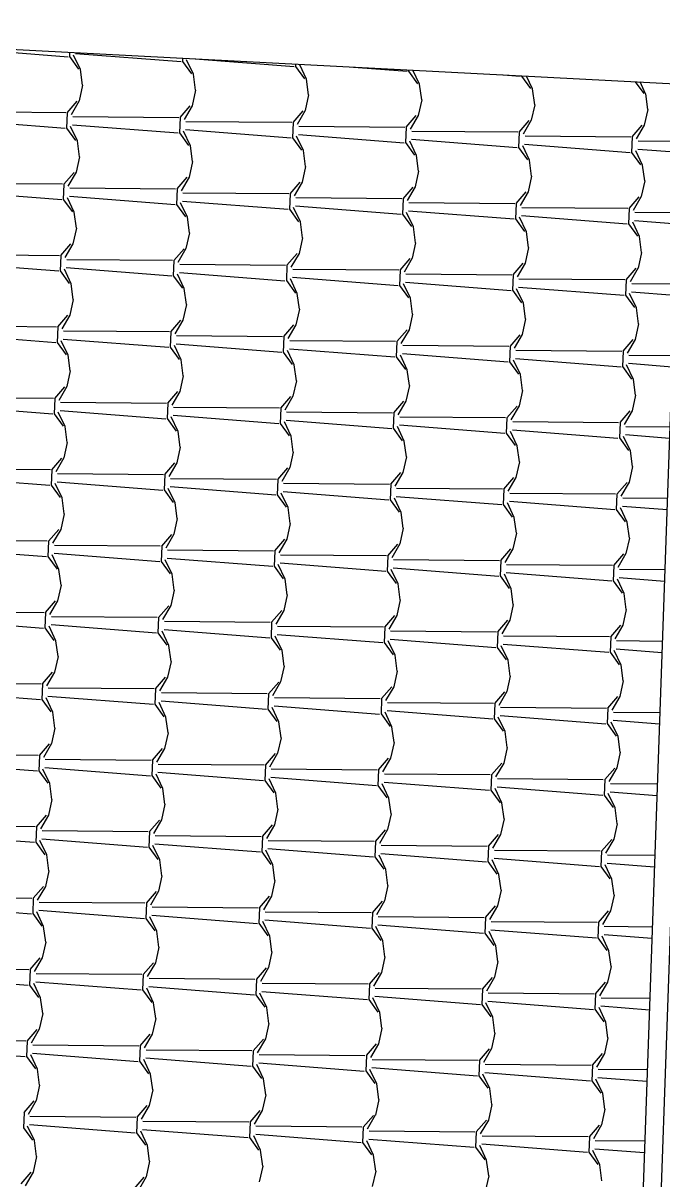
# Model space of a CAD drawing. Extents: x 1037 to 14540, y 1034 to 18285.
# Drawn here: x 6260.4 to 6475.3, y 3676.3 to 4064.7 of the extents above; entities that cross this region are included whole.
import ezdxf

# ---------------------------------------------------------------- set-up
doc = ezdxf.new("R2010")
doc.units = 0
doc.header["$LTSCALE"] = 100
doc.header["$MEASUREMENT"] = 0
doc.layers.get('0').update_dxf_attribs({"color": 240, "linetype": 'CONTINUOUS'})
doc.layers.add('proiezioni', color=252, linetype='CONTINUOUS')
doc.layers.add('retini copertura', color=32, linetype='CONTINUOUS')

# ---------------------------------------------------------------- blocks, each defined once
blk = doc.blocks.new('*X1855')
at = {"color": 0}
for p, q in [((9.0064, 40.5486), (9.3611, 40.5209)), ((9.3663, 40.5363), (9.3656, 40.5212)), ((9.3656, 40.5212), (9.396, 40.4793)), ((9.4026, 40.4782), (9.3796, 40.5267)), ((9.3861, 40.5323), (9.7407, 40.5046)), ((9.7458, 40.5165), (9.7453, 40.5049)), ((9.7822, 40.4619), (9.7593, 40.5104)), ((9.788, 40.5143), (10.1204, 40.4883)), ((9.4096, 40.4251), (9.4026, 40.4782)), ((9.7453, 40.5049), (9.7756, 40.463)), ((10.1253, 40.4967), (10.1249, 40.4886)), ((10.1249, 40.4886), (10.1553, 40.4467)), ((10.1619, 40.4456), (10.1389, 40.4941)), ((10.305, 40.4873), (10.5, 40.472)), ((10.5048, 40.4768), (10.5046, 40.4723)), ((10.5046, 40.4723), (10.5349, 40.4304)), ((10.5415, 40.4293), (10.5194, 40.4761)), ((9.7893, 40.4088), (9.7822, 40.4619)), ((10.1689, 40.3925), (10.1619, 40.4456)), ((10.8219, 40.4603), (10.8797, 40.4557)), ((10.8843, 40.457), (10.8842, 40.456)), ((10.8843, 40.456), (10.9146, 40.4141)), ((10.9212, 40.4131), (10.9008, 40.4561)), ((11.2658, 40.4371), (11.2942, 40.3978)), ((11.3008, 40.3968), (11.2821, 40.4362)), ((9.4096, 40.425), (9.3981, 40.3727)), ((9.7893, 40.4088), (9.7777, 40.3564)), ((10.5486, 40.3762), (10.5416, 40.4293)), ((10.9282, 40.3599), (10.9212, 40.4131)), ((11.3079, 40.3436), (11.3009, 40.3968)), ((9.3576, 40.3331), (9.3914, 40.3722)), ((9.3981, 40.3727), (9.371, 40.3264)), ((9.7372, 40.3168), (9.771, 40.3559)), ((9.7777, 40.3564), (9.7507, 40.3101)), ((10.1689, 40.3925), (10.1574, 40.3401)), ((10.5486, 40.3762), (10.537, 40.3238)), ((10.9282, 40.3599), (10.9167, 40.3075)), ((8.9973, 40.3365), (9.353, 40.3337)), ((9.3576, 40.3331), (9.3554, 40.2814)), ((9.377, 40.3202), (9.7327, 40.3174)), ((9.7372, 40.3168), (9.735, 40.2651)), ((10.1169, 40.3005), (10.1507, 40.3396)), ((10.1574, 40.3401), (10.1303, 40.2938)), ((10.4965, 40.2842), (10.5303, 40.3233)), ((10.537, 40.3238), (10.51, 40.2775)), ((11.3079, 40.3436), (11.2963, 40.2912)), ((8.9961, 40.3088), (9.3508, 40.2811)), ((9.3554, 40.2814), (9.3857, 40.2395)), ((9.3923, 40.2384), (9.3693, 40.2869)), ((9.3758, 40.2926), (9.7304, 40.2649)), ((9.7566, 40.3039), (10.1123, 40.3011)), ((10.1169, 40.3005), (10.1147, 40.2488)), ((10.1363, 40.2876), (10.492, 40.2848)), ((10.4965, 40.2842), (10.4943, 40.2325)), ((10.8762, 40.2679), (10.91, 40.307)), ((10.9167, 40.3075), (10.8896, 40.2612)), ((11.2558, 40.2516), (11.2896, 40.2907)), ((11.2963, 40.2912), (11.2693, 40.2449)), ((9.3993, 40.1853), (9.3923, 40.2384)), ((9.735, 40.2651), (9.7653, 40.2232)), ((9.7719, 40.2222), (9.749, 40.2706)), ((9.7554, 40.2763), (10.1101, 40.2486)), ((10.1147, 40.2488), (10.145, 40.2069)), ((10.1516, 40.2059), (10.1286, 40.2543)), ((10.1351, 40.26), (10.4897, 40.2323)), ((10.5312, 40.1896), (10.5083, 40.238)), ((10.5147, 40.2437), (10.8694, 40.216)), ((10.5159, 40.2713), (10.8716, 40.2685)), ((10.8762, 40.2679), (10.874, 40.2162)), ((10.8956, 40.255), (11.2513, 40.2522)), ((11.2558, 40.2516), (11.2536, 40.1999)), ((11.2752, 40.2387), (11.416, 40.2376)), ((9.779, 40.169), (9.772, 40.2222)), ((10.1586, 40.1527), (10.1516, 40.2059)), ((10.4943, 40.2325), (10.5246, 40.1906)), ((10.874, 40.2162), (10.9043, 40.1743)), ((10.9109, 40.1733), (10.8879, 40.2217)), ((10.8944, 40.2274), (11.249, 40.1997)), ((11.2536, 40.1999), (11.2839, 40.158)), ((11.2905, 40.157), (11.2676, 40.2054)), ((11.274, 40.2111), (11.4147, 40.2001)), ((9.3993, 40.1853), (9.3878, 40.1329)), ((9.779, 40.169), (9.7674, 40.1166)), ((10.5383, 40.1364), (10.5313, 40.1896)), ((10.9179, 40.1201), (10.9109, 40.1733)), ((9.3473, 40.0933), (9.3811, 40.1324)), ((9.3878, 40.1329), (9.3607, 40.0866)), ((10.1586, 40.1527), (10.1471, 40.1003)), ((10.5383, 40.1364), (10.5267, 40.084)), ((11.2976, 40.1038), (11.2906, 40.157)), ((8.987, 40.0967), (9.3427, 40.0939)), ((9.3473, 40.0933), (9.3451, 40.0416)), ((9.7269, 40.077), (9.7607, 40.1161)), ((9.7674, 40.1166), (9.7404, 40.0703)), ((10.1066, 40.0607), (10.1404, 40.0998)), ((10.1471, 40.1003), (10.12, 40.054)), ((10.4862, 40.0444), (10.52, 40.0835)), ((10.5267, 40.084), (10.4997, 40.0377)), ((10.9179, 40.1201), (10.9064, 40.0677)), ((11.2976, 40.1038), (11.286, 40.0514)), ((8.9859, 40.0691), (9.3405, 40.0414)), ((9.382, 39.9987), (9.359, 40.0471)), ((9.3655, 40.0528), (9.7202, 40.0251)), ((9.3667, 40.0804), (9.7224, 40.0776)), ((9.7269, 40.077), (9.7247, 40.0253)), ((9.7463, 40.0641), (10.102, 40.0613)), ((10.1066, 40.0607), (10.1044, 40.009)), ((10.126, 40.0478), (10.4817, 40.045)), ((10.4862, 40.0444), (10.484, 39.9927)), ((10.8659, 40.0281), (10.8997, 40.0672)), ((10.9064, 40.0677), (10.8793, 40.0214)), ((11.2455, 40.0118), (11.2794, 40.0509)), ((11.286, 40.0514), (11.259, 40.0051)), ((9.3451, 40.0416), (9.3754, 39.9997)), ((9.7247, 40.0253), (9.7551, 39.9834)), ((9.7617, 39.9824), (9.7387, 40.0308)), ((9.7452, 40.0365), (10.0998, 40.0088)), ((10.1044, 40.009), (10.1347, 39.9671)), ((10.1413, 39.9661), (10.1183, 40.0145)), ((10.1248, 40.0202), (10.4795, 39.9925)), ((10.5056, 40.0315), (10.8613, 40.0287)), ((10.8659, 40.0281), (10.8637, 39.9764)), ((10.8853, 40.0152), (11.241, 40.0124)), ((11.2455, 40.0118), (11.2433, 39.9601)), ((9.389, 39.9455), (9.382, 39.9987)), ((9.7687, 39.9292), (9.7617, 39.9824)), ((10.1483, 39.9129), (10.1413, 39.9661)), ((10.484, 39.9927), (10.5144, 39.9508)), ((10.521, 39.9498), (10.498, 39.9983)), ((10.5045, 40.0039), (10.8591, 39.9762)), ((10.8637, 39.9764), (10.894, 39.9346)), ((10.9006, 39.9335), (10.8776, 39.982)), ((10.8841, 39.9876), (11.2388, 39.9599)), ((11.2638, 39.9713), (11.4062, 39.9602)), ((11.2649, 39.9989), (11.4076, 39.9978)), ((9.389, 39.9455), (9.3775, 39.8931)), ((9.7687, 39.9292), (9.7571, 39.8768)), ((10.528, 39.8966), (10.521, 39.9498)), ((10.9076, 39.8803), (10.9006, 39.9335)), ((11.2433, 39.9601), (11.2737, 39.9183)), ((11.2803, 39.9172), (11.2573, 39.9657)), ((9.337, 39.8535), (9.3708, 39.8926)), ((9.3775, 39.8931), (9.3504, 39.8468)), ((10.1483, 39.9129), (10.1368, 39.8605)), ((10.528, 39.8966), (10.5164, 39.8442)), ((11.2873, 39.864), (11.2803, 39.9172)), ((8.9767, 39.8569), (9.3324, 39.8541)), ((9.337, 39.8535), (9.3348, 39.8018)), ((9.7166, 39.8372), (9.7505, 39.8763)), ((9.7571, 39.8768), (9.7301, 39.8305)), ((10.0963, 39.8209), (10.1301, 39.86)), ((10.1368, 39.8605), (10.1097, 39.8142)), ((10.9076, 39.8803), (10.8961, 39.8279)), ((11.2873, 39.864), (11.2758, 39.8116)), ((8.9756, 39.8293), (9.3302, 39.8016)), ((9.3552, 39.813), (9.7099, 39.7853)), ((9.3564, 39.8406), (9.7121, 39.8378)), ((9.7166, 39.8372), (9.7144, 39.7855)), ((9.736, 39.8243), (10.0917, 39.8215)), ((10.0963, 39.8209), (10.0941, 39.7692)), ((10.4759, 39.8046), (10.5098, 39.8438)), ((10.5164, 39.8442), (10.4894, 39.7979)), ((10.8556, 39.7883), (10.8894, 39.8275)), ((10.8961, 39.8279), (10.869, 39.7816)), ((11.2352, 39.772), (11.2691, 39.8112)), ((11.2757, 39.8117), (11.2487, 39.7653)), ((9.3348, 39.8018), (9.3651, 39.7599)), ((9.3717, 39.7589), (9.3487, 39.8074)), ((9.7144, 39.7855), (9.7448, 39.7436)), ((9.7514, 39.7426), (9.7284, 39.7911)), ((9.7349, 39.7967), (10.0895, 39.769)), ((10.131, 39.7263), (10.108, 39.7748)), ((10.1145, 39.7804), (10.4692, 39.7527)), ((10.1157, 39.808), (10.4714, 39.8053)), ((10.4759, 39.8046), (10.4737, 39.753)), ((10.4953, 39.7917), (10.851, 39.789)), ((10.8556, 39.7883), (10.8534, 39.7367)), ((10.875, 39.7754), (11.2307, 39.7727)), ((11.2352, 39.772), (11.233, 39.7204)), ((9.3787, 39.7057), (9.3717, 39.7589)), ((9.7584, 39.6894), (9.7514, 39.7426)), ((10.0941, 39.7692), (10.1244, 39.7274)), ((10.4737, 39.753), (10.5041, 39.7111)), ((10.5107, 39.71), (10.4877, 39.7585)), ((10.4942, 39.7641), (10.8488, 39.7364)), ((10.8534, 39.7367), (10.8837, 39.6948)), ((10.8903, 39.6937), (10.8673, 39.7422)), ((10.8738, 39.7478), (11.2285, 39.7201)), ((11.2546, 39.7592), (11.3991, 39.758)), ((9.3787, 39.7057), (9.3672, 39.6533)), ((10.138, 39.6731), (10.131, 39.7263)), ((10.5177, 39.6568), (10.5107, 39.71)), ((11.233, 39.7204), (11.2634, 39.6785)), ((11.27, 39.6774), (11.247, 39.7259)), ((11.2535, 39.7315), (11.3978, 39.7203)), ((9.7584, 39.6894), (9.7468, 39.637)), ((10.138, 39.6731), (10.1265, 39.6207)), ((10.5177, 39.6568), (10.5062, 39.6045)), ((10.8974, 39.6405), (10.8903, 39.6937)), ((11.277, 39.6243), (11.27, 39.6774)), ((8.9664, 39.6171), (9.3222, 39.6144)), ((9.3267, 39.6137), (9.3605, 39.6529)), ((9.3672, 39.6533), (9.3401, 39.607)), ((9.7064, 39.5974), (9.7402, 39.6366)), ((9.7468, 39.637), (9.7198, 39.5907)), ((10.086, 39.5811), (10.1198, 39.6203)), ((10.1265, 39.6208), (10.0994, 39.5744)), ((10.8974, 39.6405), (10.8858, 39.5882)), ((11.277, 39.6242), (11.2655, 39.5719)), ((8.9653, 39.5895), (9.3199, 39.5618)), ((9.3267, 39.6137), (9.3245, 39.562)), ((9.3461, 39.6008), (9.7018, 39.5981)), ((9.7064, 39.5974), (9.7041, 39.5458)), ((9.7257, 39.5846), (10.0815, 39.5818)), ((10.086, 39.5811), (10.0838, 39.5295)), ((10.4657, 39.5648), (10.4995, 39.604)), ((10.5061, 39.6045), (10.4791, 39.5581)), ((10.8453, 39.5485), (10.8791, 39.5877)), ((10.8858, 39.5882), (10.8587, 39.5419)), ((9.3245, 39.562), (9.3548, 39.5202)), ((9.3614, 39.5191), (9.3384, 39.5676)), ((9.3449, 39.5732), (9.6996, 39.5455)), ((9.7041, 39.5458), (9.7345, 39.5039)), ((9.7411, 39.5028), (9.7181, 39.5513)), ((9.7246, 39.5569), (10.0792, 39.5292)), ((10.1042, 39.5406), (10.4589, 39.5129)), ((10.1054, 39.5683), (10.4611, 39.5655)), ((10.4657, 39.5648), (10.4634, 39.5132)), ((10.485, 39.552), (10.8408, 39.5492)), ((10.8453, 39.5486), (10.8431, 39.4969)), ((11.225, 39.5323), (11.2588, 39.5714)), ((11.2654, 39.5719), (11.2384, 39.5256)), ((9.3684, 39.4659), (9.3614, 39.5191)), ((9.7481, 39.4496), (9.7411, 39.5028)), ((10.0838, 39.5295), (10.1141, 39.4876)), ((10.1207, 39.4865), (10.0977, 39.535)), ((10.4634, 39.5132), (10.4938, 39.4713)), ((10.5004, 39.4702), (10.4774, 39.5187)), ((10.4839, 39.5243), (10.8385, 39.4966)), ((10.88, 39.4539), (10.857, 39.5024)), ((10.8635, 39.5081), (11.2182, 39.4803)), ((10.8647, 39.5357), (11.2204, 39.5329)), ((11.225, 39.5323), (11.2227, 39.4806)), ((11.2443, 39.5194), (11.3907, 39.5182)), ((9.3685, 39.4659), (9.3569, 39.4136)), ((10.1278, 39.4333), (10.1207, 39.4865)), ((10.5074, 39.4171), (10.5004, 39.4702)), ((10.8431, 39.4969), (10.8734, 39.455)), ((11.2227, 39.4806), (11.2531, 39.4387)), ((11.2597, 39.4376), (11.2367, 39.4861)), ((11.2432, 39.4918), (11.3894, 39.4803)), ((9.7481, 39.4496), (9.7366, 39.3973)), ((10.1278, 39.4333), (10.1162, 39.381)), ((10.8871, 39.4008), (10.88, 39.4539)), ((11.2667, 39.3845), (11.2597, 39.4376)), ((9.3164, 39.3739), (9.3502, 39.4131)), ((9.3569, 39.4136), (9.3298, 39.3672)), ((9.6961, 39.3576), (9.7299, 39.3968)), ((9.7365, 39.3973), (9.7095, 39.3509)), ((10.5074, 39.417), (10.4959, 39.3647)), ((10.8871, 39.4008), (10.8755, 39.3484)), ((11.2667, 39.3845), (11.2552, 39.3321)), ((8.955, 39.3497), (9.3096, 39.322)), ((8.9561, 39.3774), (9.3119, 39.3746)), ((9.3164, 39.3739), (9.3142, 39.3223)), ((9.3358, 39.3611), (9.6915, 39.3583)), ((9.6961, 39.3576), (9.6938, 39.306)), ((9.7154, 39.3448), (10.0712, 39.342)), ((10.0757, 39.3414), (10.1095, 39.3805)), ((10.1162, 39.381), (10.0891, 39.3347)), ((10.4554, 39.3251), (10.4892, 39.3642)), ((10.4958, 39.3647), (10.4688, 39.3184)), ((10.835, 39.3088), (10.8688, 39.3479)), ((10.8755, 39.3484), (10.8484, 39.3021)), ((9.3142, 39.3223), (9.3445, 39.2804)), ((9.3511, 39.2793), (9.3282, 39.3278)), ((9.3346, 39.3334), (9.6893, 39.3057)), ((9.6938, 39.306), (9.7242, 39.2641)), ((9.7308, 39.263), (9.7078, 39.3115)), ((9.7143, 39.3172), (10.069, 39.2894)), ((10.0757, 39.3414), (10.0735, 39.2897)), ((10.0951, 39.3285), (10.4508, 39.3257)), ((10.4554, 39.3251), (10.4531, 39.2734)), ((10.4747, 39.3122), (10.8305, 39.3094)), ((10.835, 39.3088), (10.8328, 39.2571)), ((11.2147, 39.2925), (11.2485, 39.3316)), ((11.2551, 39.3321), (11.2281, 39.2858)), ((9.3582, 39.2262), (9.3511, 39.2793)), ((10.0735, 39.2897), (10.1038, 39.2478)), ((10.1104, 39.2467), (10.0875, 39.2952)), ((10.094, 39.3009), (10.4486, 39.2732)), ((10.4531, 39.2734), (10.4835, 39.2315)), ((10.4901, 39.2304), (10.4671, 39.2789)), ((10.4736, 39.2846), (10.8283, 39.2569)), ((10.8533, 39.2683), (11.2079, 39.2406)), ((10.8544, 39.2959), (11.2101, 39.2931)), ((11.2147, 39.2925), (11.2125, 39.2408)), ((11.234, 39.2796), (11.3823, 39.2784)), ((9.7378, 39.2099), (9.7308, 39.263)), ((10.1175, 39.1936), (10.1104, 39.2467)), ((10.4971, 39.1773), (10.4901, 39.2305)), ((10.8328, 39.2571), (10.8631, 39.2152)), ((10.8697, 39.2142), (10.8468, 39.2626)), ((11.2125, 39.2408), (11.2428, 39.1989)), ((11.2494, 39.1979), (11.2264, 39.2463)), ((11.2329, 39.252), (11.3809, 39.2404)), ((9.3582, 39.2262), (9.3466, 39.1738)), ((9.7378, 39.2099), (9.7263, 39.1575)), ((10.1175, 39.1936), (10.1059, 39.1412)), ((10.8768, 39.161), (10.8698, 39.2142)), ((11.2564, 39.1447), (11.2494, 39.1979)), ((9.3061, 39.1342), (9.3399, 39.1733)), ((9.3466, 39.1738), (9.3196, 39.1275)), ((9.6858, 39.1179), (9.7196, 39.157)), ((9.7263, 39.1575), (9.6992, 39.1112)), ((10.4971, 39.1773), (10.4856, 39.1249)), ((10.8768, 39.161), (10.8652, 39.1086)), ((8.9458, 39.1376), (9.3016, 39.1348)), ((9.3061, 39.1342), (9.3039, 39.0825)), ((9.3255, 39.1213), (9.6812, 39.1185)), ((9.6858, 39.1179), (9.6836, 39.0662)), ((10.0654, 39.1016), (10.0992, 39.1407)), ((10.1059, 39.1412), (10.0789, 39.0949)), ((10.4451, 39.0853), (10.4789, 39.1244)), ((10.4856, 39.1249), (10.4585, 39.0786)), ((11.2564, 39.1447), (11.2449, 39.0923)), ((8.9447, 39.11), (9.2994, 39.0823)), ((9.3039, 39.0825), (9.3342, 39.0406)), ((9.3408, 39.0395), (9.3179, 39.088)), ((9.3244, 39.0937), (9.679, 39.066)), ((9.704, 39.0774), (10.0587, 39.0497)), ((9.7051, 39.105), (10.0609, 39.1022)), ((10.0654, 39.1016), (10.0632, 39.0499)), ((10.0848, 39.0887), (10.4405, 39.0859)), ((10.4451, 39.0853), (10.4429, 39.0336)), ((10.8247, 39.069), (10.8585, 39.1081)), ((10.8652, 39.1086), (10.8382, 39.0623)), ((11.2044, 39.0527), (11.2382, 39.0918)), ((11.2449, 39.0923), (11.2178, 39.046)), ((9.3479, 38.9864), (9.3408, 39.0395)), ((9.6836, 39.0662), (9.7139, 39.0243)), ((9.7205, 39.0233), (9.6975, 39.0717)), ((10.0632, 39.0499), (10.0935, 39.008)), ((10.1001, 39.007), (10.0772, 39.0554)), ((10.0837, 39.0611), (10.4383, 39.0334)), ((10.4798, 38.9907), (10.4568, 39.0391)), ((10.4633, 39.0448), (10.818, 39.0171)), ((10.4644, 39.0724), (10.8202, 39.0696)), ((10.8247, 39.069), (10.8225, 39.0173)), ((10.8441, 39.0561), (11.1998, 39.0533)), ((11.2044, 39.0527), (11.2022, 39.001)), ((11.2237, 39.0398), (11.3738, 39.0387)), ((9.7275, 38.9701), (9.7205, 39.0233)), ((10.1072, 38.9538), (10.1002, 39.007)), ((10.4429, 39.0336), (10.4732, 38.9917)), ((10.8225, 39.0173), (10.8528, 38.9754)), ((10.8594, 38.9744), (10.8365, 39.0228)), ((10.843, 39.0285), (11.1976, 39.0008)), ((11.2022, 39.001), (11.2325, 38.9591)), ((11.2391, 38.9581), (11.2161, 39.0065)), ((11.2226, 39.0122), (11.3725, 39.0005)), ((9.3479, 38.9864), (9.3363, 38.934)), ((9.7275, 38.9701), (9.716, 38.9177)), ((10.4868, 38.9375), (10.4798, 38.9907)), ((10.8665, 38.9212), (10.8595, 38.9744)), ((11.2461, 38.9049), (11.2391, 38.9581)), ((9.2958, 38.8944), (9.3296, 38.9335)), ((9.3363, 38.934), (9.3093, 38.8877)), ((9.6755, 38.8781), (9.7093, 38.9172)), ((9.716, 38.9177), (9.6889, 38.8714)), ((10.1072, 38.9538), (10.0956, 38.9014)), ((10.4868, 38.9375), (10.4753, 38.8851)), ((10.8665, 38.9212), (10.8549, 38.8688)), ((8.9355, 38.8978), (9.2913, 38.895)), ((9.2958, 38.8944), (9.2936, 38.8427)), ((9.3152, 38.8815), (9.6709, 38.8787)), ((10.0551, 38.8618), (10.0889, 38.9009)), ((10.0956, 38.9014), (10.0686, 38.8551)), ((10.4348, 38.8455), (10.4686, 38.8846)), ((10.4753, 38.8851), (10.4482, 38.8388)), ((11.2461, 38.9049), (11.2346, 38.8525)), ((8.9344, 38.8702), (9.2891, 38.8425)), ((9.2936, 38.8427), (9.324, 38.8008)), ((9.3306, 38.7998), (9.3076, 38.8482)), ((9.3141, 38.8539), (9.6687, 38.8262)), ((9.6755, 38.8781), (9.6733, 38.8264)), ((9.6948, 38.8652), (10.0506, 38.8624)), ((10.0551, 38.8618), (10.0529, 38.8101)), ((10.0745, 38.8489), (10.4302, 38.8461)), ((10.4348, 38.8455), (10.4326, 38.7938)), ((10.8144, 38.8292), (10.8483, 38.8683)), ((10.8549, 38.8688), (10.8279, 38.8225)), ((11.1941, 38.8129), (11.2279, 38.8521)), ((11.2346, 38.8525), (11.2075, 38.8062)), ((9.6733, 38.8264), (9.7036, 38.7845)), ((9.7102, 38.7835), (9.6872, 38.8319)), ((9.6937, 38.8376), (10.0484, 38.8099)), ((10.0529, 38.8101), (10.0833, 38.7682)), ((10.0899, 38.7672), (10.0669, 38.8156)), ((10.0734, 38.8213), (10.428, 38.7936)), ((10.453, 38.805), (10.8077, 38.7773)), ((10.4541, 38.8326), (10.8099, 38.8299)), ((10.8144, 38.8292), (10.8122, 38.7775)), ((10.8338, 38.8163), (11.1895, 38.8136)), ((11.1941, 38.8129), (11.1919, 38.7612)), ((9.3376, 38.7466), (9.3306, 38.7998)), ((9.7172, 38.7303), (9.7102, 38.7835)), ((10.0969, 38.714), (10.0899, 38.7672)), ((10.4326, 38.7938), (10.4629, 38.7519)), ((10.4695, 38.7509), (10.4465, 38.7994)), ((10.8122, 38.7775), (10.8426, 38.7357)), ((10.8492, 38.7346), (10.8262, 38.7831)), ((10.8327, 38.7887), (11.1873, 38.761)), ((11.2288, 38.7183), (11.2058, 38.7668)), ((11.2123, 38.7724), (11.364, 38.7606)), ((11.2134, 38.8), (11.3654, 38.7989)), ((9.3376, 38.7466), (9.326, 38.6942)), ((9.7172, 38.7303), (9.7057, 38.6779)), ((10.4765, 38.6977), (10.4695, 38.7509)), ((10.8562, 38.6814), (10.8492, 38.7346)), ((11.1919, 38.7613), (11.2222, 38.7194)), ((9.2855, 38.6546), (9.3194, 38.6937)), ((9.326, 38.6942), (9.299, 38.6479)), ((10.0969, 38.714), (10.0853, 38.6616)), ((10.4765, 38.6977), (10.465, 38.6453)), ((11.2358, 38.6651), (11.2288, 38.7183)), ((8.9252, 38.658), (9.281, 38.6552)), ((9.2855, 38.6546), (9.2833, 38.6029)), ((9.6652, 38.6383), (9.699, 38.6774)), ((9.7057, 38.6779), (9.6786, 38.6316)), ((10.0448, 38.622), (10.0787, 38.6612)), ((10.0853, 38.6616), (10.0583, 38.6153)), ((10.465, 38.6453), (10.4379, 38.599)), ((10.8562, 38.6814), (10.8446, 38.629)), ((11.2358, 38.6651), (11.2243, 38.6127)), ((8.9241, 38.6304), (9.2788, 38.6027)), ((9.3203, 38.56), (9.2973, 38.6085)), ((9.3038, 38.6141), (9.6584, 38.5864)), ((9.3049, 38.6417), (9.6606, 38.639)), ((9.6652, 38.6383), (9.663, 38.5866)), ((9.6845, 38.6254), (10.0403, 38.6227)), ((10.0448, 38.622), (10.0426, 38.5703)), ((10.0642, 38.6092), (10.4199, 38.6064)), ((10.4245, 38.6057), (10.4583, 38.6449)), ((10.8041, 38.5894), (10.838, 38.6286)), ((10.8446, 38.6291), (10.8176, 38.5827)), ((11.1838, 38.5731), (11.2176, 38.6123)), ((11.2243, 38.6128), (11.1972, 38.5664)), ((9.2833, 38.6029), (9.3137, 38.561)), ((9.663, 38.5866), (9.6933, 38.5447)), ((9.6999, 38.5437), (9.6769, 38.5922)), ((9.6834, 38.5978), (10.0381, 38.5701)), ((10.0426, 38.5703), (10.073, 38.5285)), ((10.0796, 38.5274), (10.0566, 38.5759)), ((10.0631, 38.5815), (10.4177, 38.5538)), ((10.4245, 38.6057), (10.4223, 38.5541)), ((10.4439, 38.5929), (10.7996, 38.5901)), ((10.8041, 38.5894), (10.8019, 38.5378)), ((10.8235, 38.5766), (11.1792, 38.5738)), ((11.1838, 38.5731), (11.1816, 38.5215)), ((9.3273, 38.5068), (9.3203, 38.56)), ((9.7069, 38.4905), (9.6999, 38.5437)), ((10.4223, 38.5541), (10.4526, 38.5122)), ((10.4592, 38.5111), (10.4362, 38.5596)), ((10.4427, 38.5652), (10.7974, 38.5375)), ((10.8019, 38.5378), (10.8323, 38.4959)), ((10.8389, 38.4948), (10.8159, 38.5433)), ((10.8224, 38.5489), (11.177, 38.5212)), ((11.202, 38.5327), (11.3556, 38.5207)), ((11.2032, 38.5603), (11.357, 38.5591)), ((9.3273, 38.5068), (9.3157, 38.4544)), ((9.7069, 38.4905), (9.6954, 38.4381)), ((10.0866, 38.4742), (10.0796, 38.5274)), ((10.4662, 38.4579), (10.4592, 38.5111)), ((10.8459, 38.4416), (10.8389, 38.4948)), ((11.1816, 38.5215), (11.2119, 38.4796)), ((11.2185, 38.4785), (11.1955, 38.527)), ((9.2753, 38.4148), (9.3091, 38.454)), ((9.3157, 38.4544), (9.2887, 38.4081)), ((10.0866, 38.4742), (10.075, 38.4218)), ((10.4663, 38.4579), (10.4547, 38.4056)), ((11.2256, 38.4254), (11.2185, 38.4785)), ((8.915, 38.4183), (9.2707, 38.4155)), ((9.2753, 38.4148), (9.273, 38.3632)), ((9.6549, 38.3985), (9.6887, 38.4377)), ((9.6954, 38.4382), (9.6683, 38.3918)), ((10.0346, 38.3822), (10.0684, 38.4214)), ((10.075, 38.4219), (10.048, 38.3755)), ((10.8459, 38.4416), (10.8344, 38.3893)), ((11.2256, 38.4253), (11.214, 38.373)), ((8.9139, 38.3906), (9.2685, 38.3629)), ((9.2935, 38.3743), (9.6482, 38.3466)), ((9.2946, 38.402), (9.6503, 38.3992)), ((9.6549, 38.3985), (9.6527, 38.3469)), ((9.6743, 38.3857), (10.03, 38.3829)), ((10.0346, 38.3822), (10.0323, 38.3306)), ((10.4142, 38.3659), (10.448, 38.4051)), ((10.4547, 38.4056), (10.4276, 38.3592)), ((10.7939, 38.3496), (10.8277, 38.3888)), ((10.8343, 38.3893), (10.8073, 38.343)), ((9.273, 38.3632), (9.3034, 38.3213)), ((9.31, 38.3202), (9.287, 38.3687)), ((9.6527, 38.3469), (9.683, 38.305)), ((9.6896, 38.3039), (9.6666, 38.3524)), ((9.6732, 38.358), (10.0278, 38.3303)), ((10.0693, 38.2876), (10.0463, 38.3361)), ((10.0528, 38.3418), (10.4075, 38.314)), ((10.0539, 38.3694), (10.4096, 38.3666)), ((10.4142, 38.3659), (10.412, 38.3143)), ((10.4336, 38.3531), (10.7893, 38.3503)), ((10.7939, 38.3497), (10.7916, 38.298)), ((10.8132, 38.3368), (11.1689, 38.334)), ((11.1735, 38.3334), (11.2073, 38.3725)), ((11.214, 38.373), (11.1869, 38.3267)), ((9.317, 38.267), (9.31, 38.3202)), ((9.6967, 38.2507), (9.6896, 38.3039)), ((10.0323, 38.3306), (10.0627, 38.2887)), ((10.412, 38.3143), (10.4423, 38.2724)), ((10.4489, 38.2713), (10.4259, 38.3198)), ((10.4325, 38.3255), (10.7871, 38.2978)), ((10.7916, 38.298), (10.822, 38.2561)), ((10.8286, 38.255), (10.8056, 38.3035)), ((10.8121, 38.3092), (11.1668, 38.2815)), ((11.1735, 38.3334), (11.1713, 38.2817)), ((11.1929, 38.3205), (11.3485, 38.3193)), ((9.317, 38.267), (9.3055, 38.2147)), ((10.0763, 38.2345), (10.0693, 38.2876)), ((10.456, 38.2182), (10.4489, 38.2713)), ((11.1713, 38.2817), (11.2016, 38.2398)), ((11.2082, 38.2387), (11.1852, 38.2872)), ((11.1918, 38.2929), (11.3472, 38.2807)), ((9.6967, 38.2507), (9.6851, 38.1984)), ((10.0763, 38.2344), (10.0648, 38.1821)), ((10.456, 38.2182), (10.4444, 38.1658)), ((10.8356, 38.2019), (10.8286, 38.255)), ((11.2153, 38.1856), (11.2082, 38.2387)), ((9.265, 38.175), (9.2988, 38.2142)), ((9.3054, 38.2147), (9.2784, 38.1683)), ((9.6446, 38.1587), (9.6784, 38.1979)), ((9.6851, 38.1984), (9.658, 38.1521)), ((10.0243, 38.1425), (10.0581, 38.1816)), ((10.0647, 38.1821), (10.0377, 38.1358)), ((10.8356, 38.2019), (10.8241, 38.1495)), ((11.2153, 38.1856), (11.2037, 38.1332)), ((8.9036, 38.1509), (9.2582, 38.1231)), ((8.9047, 38.1785), (9.2604, 38.1757)), ((9.265, 38.175), (9.2627, 38.1234)), ((9.2843, 38.1622), (9.64, 38.1594)), ((9.6446, 38.1588), (9.6424, 38.1071)), ((9.664, 38.1459), (10.0197, 38.1431)), ((10.0243, 38.1425), (10.022, 38.0908)), ((10.4039, 38.1262), (10.4377, 38.1653)), ((10.4444, 38.1658), (10.4173, 38.1195)), ((10.7836, 38.1099), (10.8174, 38.149)), ((10.824, 38.1495), (10.797, 38.1032)), ((9.2627, 38.1234), (9.2931, 38.0815)), ((9.2997, 38.0804), (9.2767, 38.1289)), ((9.2832, 38.1346), (9.6379, 38.1069)), ((9.6424, 38.1071), (9.6727, 38.0652)), ((9.6793, 38.0641), (9.6564, 38.1126)), ((9.6629, 38.1183), (10.0175, 38.0906)), ((10.0425, 38.102), (10.3972, 38.0743)), ((10.0436, 38.1296), (10.3993, 38.1268)), ((10.4039, 38.1262), (10.4017, 38.0745)), ((10.4233, 38.1133), (10.779, 38.1105)), ((10.7836, 38.1099), (10.7813, 38.0582)), ((11.1632, 38.0936), (11.197, 38.1327)), ((11.2037, 38.1332), (11.1766, 38.0869)), ((9.3067, 38.0273), (9.2997, 38.0804)), ((9.6864, 38.011), (9.6793, 38.0641)), ((10.022, 38.0908), (10.0524, 38.0489)), ((10.059, 38.0478), (10.036, 38.0963)), ((10.4017, 38.0745), (10.432, 38.0326)), ((10.4386, 38.0316), (10.4157, 38.08)), ((10.4222, 38.0857), (10.7768, 38.058)), ((10.8183, 38.0153), (10.7953, 38.0637)), ((10.8018, 38.0694), (11.1565, 38.0417)), ((10.8029, 38.097), (11.1586, 38.0942)), ((11.1632, 38.0936), (11.161, 38.0419)), ((11.1826, 38.0807), (11.3401, 38.0795)), ((9.3067, 38.0273), (9.2952, 37.9749)), ((10.066, 37.9947), (10.059, 38.0478)), ((10.4457, 37.9784), (10.4386, 38.0316)), ((10.7813, 38.0582), (10.8117, 38.0163)), ((11.161, 38.0419), (11.1913, 38)), ((11.1979, 37.999), (11.175, 38.0474)), ((11.1815, 38.0531), (11.3387, 38.0408)), ((9.6864, 38.011), (9.6748, 37.9586)), ((10.066, 37.9947), (10.0545, 37.9423)), ((10.8253, 37.9621), (10.8183, 38.0153)), ((11.205, 37.9458), (11.198, 37.999)), ((9.2547, 37.9353), (9.2885, 37.9744)), ((9.2952, 37.9749), (9.2681, 37.9286)), ((9.6343, 37.919), (9.6681, 37.9581)), ((9.6748, 37.9586), (9.6478, 37.9123)), ((10.4457, 37.9784), (10.4341, 37.926)), ((10.8253, 37.9621), (10.8138, 37.9097)), ((8.8933, 37.9111), (9.2479, 37.8834)), ((8.8944, 37.9387), (9.2501, 37.9359)), ((9.2547, 37.9353), (9.2525, 37.8836)), ((9.274, 37.9224), (9.6297, 37.9196)), ((9.6343, 37.919), (9.6321, 37.8673)), ((10.014, 37.9027), (10.0478, 37.9418)), ((10.0545, 37.9423), (10.0274, 37.896)), ((10.3936, 37.8864), (10.4274, 37.9255)), ((10.4341, 37.926), (10.4071, 37.8797)), ((10.7733, 37.8701), (10.8071, 37.9092)), ((10.8138, 37.9097), (10.7867, 37.8634)), ((11.205, 37.9458), (11.1934, 37.8934)), ((9.2525, 37.8836), (9.2828, 37.8417)), ((9.2894, 37.8407), (9.2664, 37.8891)), ((9.2729, 37.8948), (9.6276, 37.8671)), ((9.669, 37.8244), (9.6461, 37.8728)), ((9.6526, 37.8785), (10.0072, 37.8508)), ((9.6537, 37.9061), (10.0094, 37.9033)), ((10.014, 37.9027), (10.0118, 37.851)), ((10.0333, 37.8898), (10.389, 37.887)), ((10.3936, 37.8864), (10.3914, 37.8347)), ((10.413, 37.8735), (10.7687, 37.8707)), ((10.7733, 37.8701), (10.7711, 37.8184)), ((11.1529, 37.8538), (11.1867, 37.8929)), ((11.1934, 37.8934), (11.1664, 37.8471)), ((9.2964, 37.7875), (9.2894, 37.8407)), ((9.6321, 37.8673), (9.6624, 37.8254)), ((10.0118, 37.851), (10.0421, 37.8091)), ((10.0487, 37.8081), (10.0257, 37.8565)), ((10.0322, 37.8622), (10.3869, 37.8345)), ((10.3914, 37.8347), (10.4217, 37.7928)), ((10.4283, 37.7918), (10.4054, 37.8402)), ((10.4119, 37.8459), (10.7665, 37.8182)), ((10.7926, 37.8572), (11.1483, 37.8545)), ((11.1529, 37.8538), (11.1507, 37.8021)), ((11.1723, 37.8409), (11.3317, 37.8397)), ((9.6761, 37.7712), (9.669, 37.8244)), ((10.0557, 37.7549), (10.0487, 37.8081)), ((10.4354, 37.7386), (10.4284, 37.7918)), ((10.7711, 37.8184), (10.8014, 37.7765)), ((10.808, 37.7755), (10.785, 37.8239)), ((10.7915, 37.8296), (11.1462, 37.8019)), ((11.1507, 37.8021), (11.181, 37.7602)), ((11.1876, 37.7592), (11.1647, 37.8077)), ((11.1712, 37.8133), (11.3303, 37.8009)), ((9.2964, 37.7875), (9.2849, 37.7351)), ((9.6761, 37.7712), (9.6645, 37.7188)), ((10.0557, 37.7549), (10.0442, 37.7025)), ((10.815, 37.7223), (10.808, 37.7755)), ((11.1947, 37.706), (11.1877, 37.7592)), ((9.2444, 37.6955), (9.2782, 37.7346)), ((9.2849, 37.7351), (9.2578, 37.6888)), ((9.624, 37.6792), (9.6578, 37.7183)), ((9.6645, 37.7188), (9.6375, 37.6725)), ((10.4354, 37.7386), (10.4238, 37.6862)), ((10.815, 37.7223), (10.8035, 37.6699)), ((8.8841, 37.6989), (9.2398, 37.6961)), ((9.2444, 37.6955), (9.2422, 37.6438)), ((9.2637, 37.6826), (9.6194, 37.6798)), ((9.624, 37.6792), (9.6218, 37.6275)), ((10.0037, 37.6629), (10.0375, 37.702)), ((10.0442, 37.7025), (10.0171, 37.6562)), ((10.3833, 37.6466), (10.4172, 37.6857)), ((10.4238, 37.6862), (10.3968, 37.6399)), ((11.1947, 37.706), (11.1831, 37.6536)), ((8.883, 37.6713), (9.2377, 37.6436)), ((9.2422, 37.6438), (9.2725, 37.6019)), ((9.2791, 37.6009), (9.2561, 37.6493)), ((9.2627, 37.655), (9.6173, 37.6273)), ((9.6423, 37.6387), (9.997, 37.611)), ((9.6434, 37.6663), (9.9991, 37.6636)), ((10.0037, 37.6629), (10.0015, 37.6112)), ((10.023, 37.65), (10.3787, 37.6473)), ((10.3833, 37.6466), (10.3811, 37.5949)), ((10.763, 37.6303), (10.7968, 37.6694)), ((10.8035, 37.6699), (10.7764, 37.6236)), ((11.1426, 37.614), (11.1765, 37.6532)), ((11.1831, 37.6536), (11.1561, 37.6073)), ((9.2861, 37.5477), (9.2791, 37.6009)), ((9.6218, 37.6275), (9.6522, 37.5856)), ((9.6588, 37.5846), (9.6358, 37.633)), ((10.0015, 37.6112), (10.0318, 37.5693)), ((10.0384, 37.5683), (10.0154, 37.6168)), ((10.022, 37.6224), (10.3766, 37.5947)), ((10.4181, 37.552), (10.3951, 37.6005)), ((10.4016, 37.6061), (10.7563, 37.5784)), ((10.4027, 37.6338), (10.7584, 37.631)), ((10.763, 37.6303), (10.7608, 37.5786)), ((10.7823, 37.6175), (11.138, 37.6147)), ((11.1426, 37.614), (11.1404, 37.5624)), ((11.162, 37.6012), (11.3232, 37.5999)), ((9.6658, 37.5314), (9.6588, 37.5846)), ((10.0454, 37.5151), (10.0384, 37.5683)), ((10.3811, 37.5949), (10.4115, 37.553)), ((10.7608, 37.5786), (10.7911, 37.5368)), ((10.7977, 37.5357), (10.7747, 37.5842)), ((10.7813, 37.5898), (11.1359, 37.5621)), ((11.1404, 37.5624), (11.1708, 37.5205)), ((11.1774, 37.5194), (11.1544, 37.5679)), ((11.1609, 37.5735), (11.3219, 37.561)), ((9.2861, 37.5477), (9.2746, 37.4953)), ((9.6658, 37.5314), (9.6542, 37.479)), ((10.4251, 37.4988), (10.4181, 37.552)), ((10.8047, 37.4825), (10.7977, 37.5357)), ((11.1844, 37.4662), (11.1774, 37.5194)), ((9.2341, 37.4557), (9.2679, 37.4948)), ((9.2746, 37.4953), (9.2475, 37.449)), ((10.0454, 37.5151), (10.0339, 37.4627)), ((10.4251, 37.4988), (10.4135, 37.4464)), ((10.8047, 37.4825), (10.7932, 37.4301)), ((8.8738, 37.4591), (9.2295, 37.4564)), ((9.2341, 37.4557), (9.2319, 37.404)), ((9.2534, 37.4429), (9.6091, 37.4401)), ((9.6137, 37.4394), (9.6476, 37.4785)), ((9.6542, 37.479), (9.6272, 37.4327)), ((9.9934, 37.4231), (10.0272, 37.4623)), ((10.0339, 37.4627), (10.0068, 37.4164)), ((10.373, 37.4068), (10.4069, 37.446)), ((10.4135, 37.4465), (10.3865, 37.4001)), ((11.1844, 37.4662), (11.1729, 37.4139)), ((8.8727, 37.4315), (9.2274, 37.4038)), ((9.2319, 37.404), (9.2622, 37.3621)), ((9.2688, 37.3611), (9.2458, 37.4096)), ((9.2524, 37.4152), (9.607, 37.3875)), ((9.6137, 37.4394), (9.6115, 37.3877)), ((9.6331, 37.4266), (9.9888, 37.4238)), ((9.9934, 37.4231), (9.9912, 37.3714)), ((10.0127, 37.4103), (10.3684, 37.4075)), ((10.373, 37.4068), (10.3708, 37.3552)), ((10.7527, 37.3905), (10.7865, 37.4297)), ((10.7932, 37.4302), (10.7661, 37.3838)), ((11.1324, 37.3742), (11.1662, 37.4134)), ((11.1728, 37.4139), (11.1458, 37.3676)), ((9.6115, 37.3877), (9.6419, 37.3459)), ((9.6485, 37.3448), (9.6255, 37.3933)), ((9.632, 37.3989), (9.9867, 37.3712)), ((9.9912, 37.3714), (10.0215, 37.3296)), ((10.0281, 37.3285), (10.0051, 37.377)), ((10.0117, 37.3826), (10.3663, 37.3549)), ((10.3913, 37.3663), (10.746, 37.3386)), ((10.3924, 37.394), (10.7481, 37.3912)), ((10.7527, 37.3905), (10.7505, 37.3389)), ((10.772, 37.3777), (11.1277, 37.3749)), ((11.1323, 37.3742), (11.1301, 37.3226)), ((9.2758, 37.3079), (9.2688, 37.3611)), ((9.6555, 37.2916), (9.6485, 37.3448)), ((10.0351, 37.2753), (10.0281, 37.3285)), ((10.3708, 37.3552), (10.4012, 37.3133)), ((10.4078, 37.3122), (10.3848, 37.3607)), ((10.7505, 37.3389), (10.7808, 37.297)), ((10.7874, 37.2959), (10.7644, 37.3444)), ((10.771, 37.3501), (11.1256, 37.3224)), ((11.1671, 37.2796), (11.1441, 37.3281)), ((11.1506, 37.3338), (11.3134, 37.321)), ((11.1517, 37.3614), (11.3148, 37.3601)), ((9.2758, 37.3079), (9.2643, 37.2555)), ((9.6555, 37.2916), (9.6439, 37.2392)), ((10.4148, 37.259), (10.4078, 37.3122)), ((10.7945, 37.2428), (10.7874, 37.2959)), ((11.1301, 37.3226), (11.1605, 37.2807)), ((9.2238, 37.2159), (9.2576, 37.2551)), ((9.2643, 37.2555), (9.2372, 37.2092)), ((10.0351, 37.2753), (10.0236, 37.223)), ((10.4148, 37.259), (10.4033, 37.2067)), ((11.1741, 37.2265), (11.1671, 37.2796)), ((8.8635, 37.2194), (9.2192, 37.2166)), ((9.2238, 37.2159), (9.2216, 37.1643)), ((9.6035, 37.1996), (9.6373, 37.2388)), ((9.6439, 37.2393), (9.6169, 37.1929)), ((9.9831, 37.1833), (10.0169, 37.2225)), ((10.0236, 37.223), (9.9965, 37.1766)), ((10.7945, 37.2427), (10.7829, 37.1904)), ((11.1741, 37.2264), (11.1626, 37.1741)), ((8.8624, 37.1917), (9.2171, 37.164)), ((9.2585, 37.1213), (9.2355, 37.1698)), ((9.2421, 37.1755), (9.5967, 37.1477)), ((9.2431, 37.2031), (9.5988, 37.2003)), ((9.6035, 37.1996), (9.6012, 37.148)), ((9.6228, 37.1868), (9.9785, 37.184)), ((9.9831, 37.1833), (9.9809, 37.1317)), ((10.0024, 37.1705), (10.3581, 37.1677)), ((10.3628, 37.167), (10.3966, 37.2062)), ((10.4032, 37.2067), (10.3762, 37.1604)), ((10.7424, 37.1508), (10.7762, 37.1899)), ((10.7829, 37.1904), (10.7558, 37.1441)), ((11.1221, 37.1345), (11.1559, 37.1736)), ((11.1625, 37.1741), (11.1355, 37.1278)), ((9.2216, 37.1643), (9.2519, 37.1224)), ((9.6012, 37.148), (9.6316, 37.1061)), ((9.6382, 37.105), (9.6152, 37.1535)), ((9.6217, 37.1592), (9.9764, 37.1315)), ((9.9809, 37.1317), (10.0112, 37.0898)), ((10.0178, 37.0887), (9.9948, 37.1372)), ((10.0014, 37.1429), (10.356, 37.1152)), ((10.3628, 37.1671), (10.3605, 37.1154)), ((10.3821, 37.1542), (10.7378, 37.1514)), ((10.7424, 37.1508), (10.7402, 37.0991)), ((10.7617, 37.1379), (11.1174, 37.1351)), ((11.1221, 37.1345), (11.1198, 37.0828)), ((9.2655, 37.0681), (9.2585, 37.1213)), ((9.6452, 37.0518), (9.6382, 37.105)), ((10.3605, 37.1154), (10.3909, 37.0735)), ((10.3975, 37.0724), (10.3745, 37.1209)), ((10.381, 37.1266), (10.7357, 37.0989)), ((10.7402, 37.0991), (10.7705, 37.0572)), ((10.7771, 37.0561), (10.7541, 37.1046)), ((10.7607, 37.1103), (11.1153, 37.0826)), ((11.1403, 37.094), (11.305, 37.0811)), ((11.1414, 37.1216), (11.3064, 37.1203)), ((9.2656, 37.0681), (9.254, 37.0158)), ((10.0249, 37.0356), (10.0178, 37.0887)), ((10.4045, 37.0193), (10.3975, 37.0724)), ((10.7842, 37.003), (10.7771, 37.0561)), ((11.1198, 37.0828), (11.1502, 37.0409)), ((11.1568, 37.0399), (11.1338, 37.0883)), ((9.2135, 36.9761), (9.2473, 37.0153)), ((9.254, 37.0158), (9.2269, 36.9695)), ((9.6452, 37.0518), (9.6337, 36.9995)), ((10.0249, 37.0355), (10.0133, 36.9832)), ((10.4045, 37.0193), (10.393, 36.9669)), ((11.1638, 36.9867), (11.1568, 37.0399)), ((9.2135, 36.9761), (9.2113, 36.9245)), ((9.5932, 36.9599), (9.627, 36.999)), ((9.6336, 36.9995), (9.6066, 36.9532)), ((9.9728, 36.9436), (10.0066, 36.9827)), ((10.0133, 36.9832), (9.9862, 36.9369)), ((10.7842, 37.003), (10.7726, 36.9506)), ((11.1638, 36.9867), (11.1523, 36.9343)), ((9.2328, 36.9633), (9.5886, 36.9605)), ((9.5932, 36.9599), (9.5909, 36.9082)), ((9.6125, 36.947), (9.9682, 36.9442)), ((9.9728, 36.9436), (9.9706, 36.8919)), ((10.3525, 36.9273), (10.3863, 36.9664)), ((10.3929, 36.9669), (10.3659, 36.9206)), ((10.7321, 36.911), (10.7659, 36.9501)), ((10.7726, 36.9506), (10.7455, 36.9043)), ((9.2113, 36.9245), (9.2416, 36.8826)), ((9.2482, 36.8815), (9.2253, 36.93)), ((9.2318, 36.9357), (9.5865, 36.908)), ((9.5909, 36.9082), (9.6213, 36.8663)), ((9.6279, 36.8652), (9.6049, 36.9137)), ((9.6115, 36.9194), (9.9661, 36.8917)), ((9.9911, 36.9031), (10.3458, 36.8754)), ((9.9921, 36.9307), (10.3479, 36.9279)), ((10.3525, 36.9273), (10.3502, 36.8756)), ((10.3718, 36.9144), (10.7275, 36.9116)), ((10.7321, 36.911), (10.7299, 36.8593)), ((10.7514, 36.8981), (11.1072, 36.8953)), ((11.1118, 36.8947), (11.1456, 36.9338)), ((11.1522, 36.9343), (11.1252, 36.888)), ((9.2553, 36.8284), (9.2482, 36.8815)), ((9.6349, 36.8121), (9.6279, 36.8652)), ((9.9706, 36.8919), (10.0009, 36.85)), ((10.0075, 36.849), (9.9846, 36.8974)), ((10.3502, 36.8756), (10.3806, 36.8337)), ((10.3872, 36.8327), (10.3642, 36.8811)), ((10.3708, 36.8868), (10.7254, 36.8591)), ((10.7299, 36.8593), (10.7602, 36.8174)), ((10.7668, 36.8164), (10.7439, 36.8648)), ((10.7504, 36.8705), (11.1051, 36.8428)), ((11.1118, 36.8947), (11.1095, 36.843)), ((11.1311, 36.8818), (11.2979, 36.8805)), ((9.2553, 36.8284), (9.2437, 36.776)), ((10.0146, 36.7958), (10.0075, 36.849)), ((10.3942, 36.7795), (10.3872, 36.8327)), ((11.1095, 36.843), (11.1399, 36.8011)), ((11.1465, 36.8001), (11.1235, 36.8485)), ((11.1301, 36.8542), (11.2966, 36.8412)), ((9.6349, 36.8121), (9.6234, 36.7597)), ((10.0146, 36.7958), (10.003, 36.7434)), ((10.7739, 36.7632), (10.7668, 36.8164)), ((11.1535, 36.7469), (11.1465, 36.8001)), ((9.2032, 36.7364), (9.237, 36.7755)), ((9.2437, 36.776), (9.2167, 36.7297)), ((9.5829, 36.7201), (9.6167, 36.7592)), ((9.6234, 36.7597), (9.5963, 36.7134)), ((10.3942, 36.7795), (10.3827, 36.7271)), ((10.7739, 36.7632), (10.7623, 36.7108))]:
    blk.add_line(p, q, dxfattribs=at)

msp = doc.modelspace()

# ---------------------------------------------------------------- linework, layer by layer
at = {"layer": 'proiezioni'}
for p, q in [((6089.55, 4064.68), (6481.69, 4044.18)), ((6481.68, 4044.13), (6406.14, 1895.83)), ((6487.68, 4043.92), (6412.13, 1895.62))]:
    msp.add_line(p, q, dxfattribs=at)

# ---------------------------------------------------------------- block references
at = {"layer": 'retini copertura', "xscale": 100, "yscale": 100, "zscale": 100}
msp.add_blockref('*X1855', (5339.41, 1.3), dxfattribs=at)

doc.saveas('drawing.dxf')
